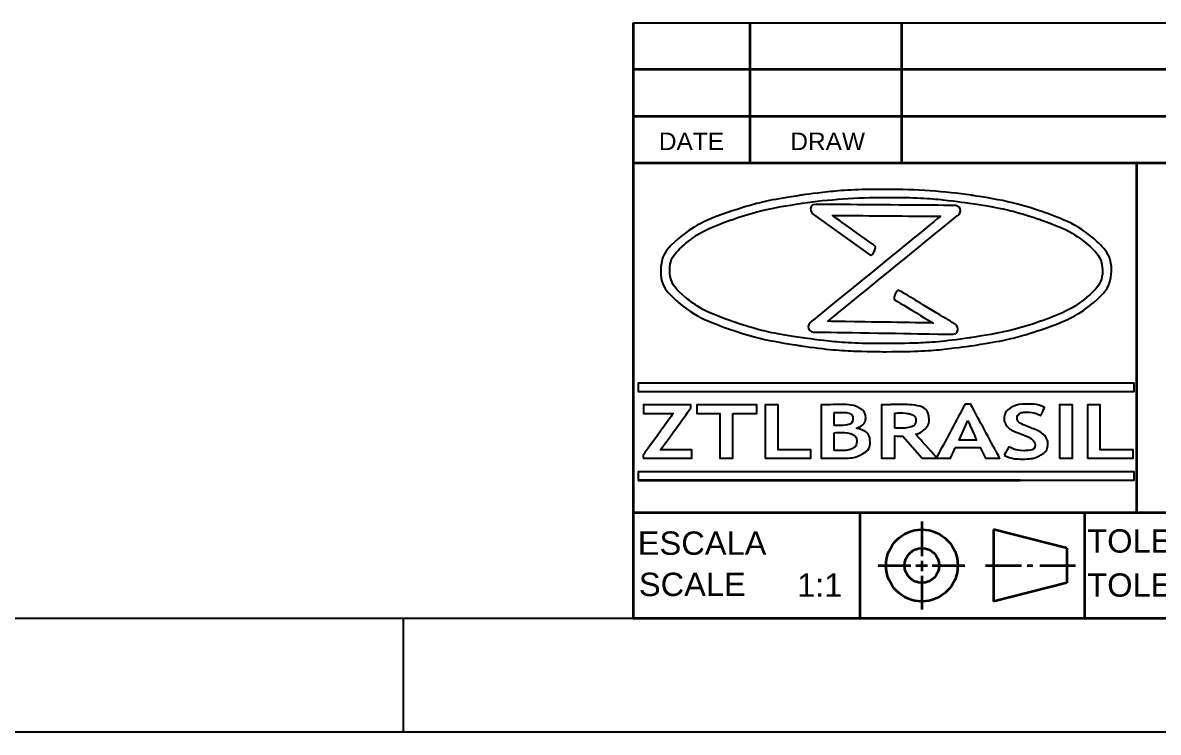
# Model space of a CAD drawing. Header units: millimetres. Extents: x 2471 to 2829, y 1129 to 1382.
# Drawn here: x 2621.3 to 2706.2, y 1128.7 to 1181.6 of the extents above; entities that cross this region are included whole.
import ezdxf

# ---------------------------------------------------------------- set-up
doc = ezdxf.new("R2010")
doc.units = ezdxf.units.MM
doc.linetypes.add('ACAD_ISO02W100', pattern=[15, 12, -3])
doc.linetypes.add('ACAD_ISO05W100', pattern=[33, 24, -3, 0, -3, 0, -3])
doc.layers.add('AM_8', color=40, linetype='ACAD_ISO02W100', lineweight=35)
doc.layers.add('AM_BOR', color=2, linetype='ACAD_ISO05W100', lineweight=35)
doc.layers.add('Camada 1', color=7, linetype='Continuous')
doc.styles.get("Standard").update_dxf_attribs({"font": 'arial.ttf'})

# ---------------------------------------------------------------- blocks, each defined once
blk = doc.blocks.new('A3 ZTL')
blk.add_line((19.569, 9.785), (401.174, 9.785))
at = {"layer": 'AM_BOR', "color": 135, "lineweight": 25}
blk.add_line((205.479, 9.785), (205.479, 0), dxfattribs=at)
at = {"layer": 'AM_BOR', "color": 135, "linetype": 'Continuous', "lineweight": 25}
blk.add_line((410.959, 0), (0, 0), dxfattribs=at)

msp = doc.modelspace()

# ---------------------------------------------------------------- linework, layer by layer
at = {"linetype": 'Continuous'}
msp.add_line((2666.932, 1181.625), (2820.263, 1181.625), dxfattribs=at)
at = {"layer": 'AM_8', "color": 0, "linetype": 'Continuous'}
for p, q in [((2666.932, 1181.625), (2666.932, 1137.193)), ((2675.644, 1181.625), (2675.644, 1171.17)), ((2686.969, 1181.625), (2686.969, 1171.17)), ((2777.79, 1178.14), (2666.932, 1178.14)), ((2666.932, 1174.655), (2777.79, 1174.655)), ((2666.932, 1171.17), (2759.279, 1171.17)), ((2704.521, 1171.17), (2704.521, 1145.034)), ((2667.313, 1147.483), (2695.853, 1147.483)), ((2759.279, 1145.034), (2666.932, 1145.034)), ((2705.579, 1145.034), (2666.932, 1145.034)), ((2683.863, 1145.034), (2683.863, 1137.193)), ((2700.64, 1145.034), (2700.64, 1137.193)), ((2688.505, 1144.406), (2688.505, 1141.82)), ((2699.336, 1142.406), (2693.855, 1143.796)), ((2693.855, 1143.796), (2693.855, 1138.432)), ((2699.336, 1142.406), (2699.336, 1139.821)), ((2685.229, 1141.114), (2687.689, 1141.114)), ((2688.062, 1141.114), (2688.927, 1141.114)), ((2688.505, 1141.461), (2688.505, 1140.689)), ((2689.26, 1141.114), (2691.704, 1141.114)), ((2693.258, 1141.114), (2695.952, 1141.114)), ((2696.367, 1141.114), (2696.801, 1141.114)), ((2697.303, 1141.114), (2699.971, 1141.114)), ((2688.505, 1140.343), (2688.505, 1137.822)), ((2699.336, 1139.821), (2693.855, 1138.432)), ((2666.932, 1137.193), (2820.263, 1137.193))]:
    msp.add_line(p, q, dxfattribs=at)
for radius in [2.682, 1.292]:
    msp.add_circle((2688.505, 1141.114), radius, dxfattribs=at)
at = {"layer": 'Camada 1'}
for points, knots in [([(2685.83, 1169.19), (2688.077, 1169.19), (2690.225, 1169.032), (2692.187, 1168.747), (2692.187, 1168.747), (2694.227, 1168.451), (2696.066, 1168.017), (2697.609, 1167.479), (2697.609, 1167.479), (2699.192, 1166.926), (2700.47, 1166.259), (2701.343, 1165.513), (2701.343, 1165.513), (2702.194, 1164.786), (2702.664, 1163.982), (2702.664, 1163.132), (2702.664, 1163.132), (2702.664, 1162.282), (2702.194, 1161.478), (2701.343, 1160.751), (2701.343, 1160.751), (2700.47, 1160.005), (2699.192, 1159.338), (2697.609, 1158.785), (2697.609, 1158.785), (2696.066, 1158.247), (2694.227, 1157.812), (2692.187, 1157.516), (2692.187, 1157.516), (2690.225, 1157.231), (2688.077, 1157.074), (2685.83, 1157.074), (2685.83, 1157.074), (2683.582, 1157.074), (2681.434, 1157.231), (2679.472, 1157.516), (2679.472, 1157.516), (2677.432, 1157.812), (2675.593, 1158.247), (2674.051, 1158.785), (2674.051, 1158.785), (2672.467, 1159.338), (2671.189, 1160.005), (2670.316, 1160.751), (2670.316, 1160.751), (2669.465, 1161.478), (2668.995, 1162.282), (2668.995, 1163.132), (2668.995, 1163.132), (2668.995, 1163.982), (2669.465, 1164.786), (2670.316, 1165.513), (2670.316, 1165.513), (2671.189, 1166.259), (2672.467, 1166.926), (2674.051, 1167.479), (2674.051, 1167.479), (2675.593, 1168.017), (2677.433, 1168.451), (2679.472, 1168.747), (2679.472, 1168.747), (2681.434, 1169.032), (2683.582, 1169.19), (2685.83, 1169.19)], [0, 0, 0, 0, 0.058824, 0.058824, 0.058824, 0.088235, 0.117647, 0.117647, 0.117647, 0.147059, 0.176471, 0.176471, 0.176471, 0.205882, 0.235294, 0.235294, 0.235294, 0.264706, 0.294118, 0.294118, 0.294118, 0.323529, 0.352941, 0.352941, 0.352941, 0.382353, 0.411765, 0.411765, 0.411765, 0.441176, 0.470588, 0.470588, 0.470588, 0.5, 0.529412, 0.529412, 0.529412, 0.558824, 0.588235, 0.588235, 0.588235, 0.617647, 0.647059, 0.647059, 0.647059, 0.676471, 0.705882, 0.705882, 0.705882, 0.735294, 0.764706, 0.764706, 0.764706, 0.794118, 0.823529, 0.823529, 0.823529, 0.852941, 0.882353, 0.882353, 0.882353, 0.941176, 1, 1, 1, 1]), ([(2685.83, 1168.592), (2683.621, 1168.592), (2681.515, 1168.438), (2679.593, 1168.16), (2679.593, 1168.16), (2677.597, 1167.871), (2675.8, 1167.448), (2674.297, 1166.923), (2674.297, 1166.923), (2672.834, 1166.413), (2671.655, 1165.81), (2670.852, 1165.147), (2670.852, 1165.147), (2670.09, 1164.518), (2669.669, 1163.837), (2669.669, 1163.132), (2669.669, 1163.132), (2669.669, 1162.427), (2670.09, 1161.746), (2670.852, 1161.117), (2670.852, 1161.117), (2671.655, 1160.454), (2672.834, 1159.851), (2674.297, 1159.341), (2674.297, 1159.341), (2675.8, 1158.816), (2677.596, 1158.393), (2679.593, 1158.104), (2679.593, 1158.104), (2681.514, 1157.825), (2683.621, 1157.672), (2685.83, 1157.672), (2685.83, 1157.672), (2688.038, 1157.672), (2690.145, 1157.825), (2692.066, 1158.104), (2692.066, 1158.104), (2694.063, 1158.393), (2695.86, 1158.816), (2697.363, 1159.341), (2697.363, 1159.341), (2698.826, 1159.851), (2700.004, 1160.454), (2700.807, 1161.117), (2700.807, 1161.117), (2701.569, 1161.746), (2701.99, 1162.427), (2701.99, 1163.132), (2701.99, 1163.132), (2701.99, 1163.837), (2701.569, 1164.518), (2700.807, 1165.147), (2700.807, 1165.147), (2700.004, 1165.81), (2698.826, 1166.413), (2697.363, 1166.923), (2697.363, 1166.923), (2695.86, 1167.448), (2694.063, 1167.871), (2692.066, 1168.16), (2692.066, 1168.16), (2690.145, 1168.438), (2688.038, 1168.592), (2685.83, 1168.592)], [0, 0, 0, 0, 0.058824, 0.058824, 0.058824, 0.088235, 0.117647, 0.117647, 0.117647, 0.147059, 0.176471, 0.176471, 0.176471, 0.205882, 0.235294, 0.235294, 0.235294, 0.264706, 0.294118, 0.294118, 0.294118, 0.323529, 0.352941, 0.352941, 0.352941, 0.382353, 0.411765, 0.411765, 0.411765, 0.441176, 0.470588, 0.470588, 0.470588, 0.5, 0.529412, 0.529412, 0.529412, 0.558824, 0.588235, 0.588235, 0.588235, 0.617647, 0.647059, 0.647059, 0.647059, 0.676471, 0.705882, 0.705882, 0.705882, 0.735294, 0.764706, 0.764706, 0.764706, 0.794118, 0.823529, 0.823529, 0.823529, 0.852941, 0.882353, 0.882353, 0.882353, 0.941176, 1, 1, 1, 1]), ([(2684.429, 1164.422), (2684.429, 1164.422), (2680.396, 1167.312), (2680.396, 1167.312), (2680.396, 1167.312), (2680.096, 1167.527), (2680.218, 1168.073), (2680.572, 1168.07), (2680.572, 1168.07), (2680.572, 1168.07), (2690.988, 1167.987), (2690.988, 1167.987), (2690.988, 1167.987), (2691.33, 1167.984), (2691.457, 1167.468), (2691.178, 1167.241), (2691.178, 1167.241), (2691.178, 1167.241), (2681.48, 1159.341), (2681.48, 1159.341), (2681.48, 1159.341), (2681.48, 1159.341), (2689.34, 1159.214), (2689.34, 1159.214), (2689.34, 1159.214), (2689.34, 1159.214), (2686.696, 1160.807), (2686.696, 1160.807), (2686.696, 1160.807), (2686.523, 1160.911), (2686.349, 1161.016), (2686.5, 1161.379), (2686.5, 1161.379), (2686.652, 1161.743), (2686.826, 1161.638), (2687, 1161.533), (2687, 1161.533), (2687, 1161.533), (2690.962, 1159.146), (2690.962, 1159.146), (2690.962, 1159.146), (2691.287, 1158.95), (2691.172, 1158.369), (2690.807, 1158.375), (2690.807, 1158.375), (2690.807, 1158.375), (2680.391, 1158.542), (2680.391, 1158.542), (2680.391, 1158.542), (2680.05, 1158.548), (2679.925, 1159.061), (2680.204, 1159.288), (2680.204, 1159.288), (2680.204, 1159.288), (2689.89, 1167.179), (2689.89, 1167.179), (2689.89, 1167.179), (2689.89, 1167.179), (2681.817, 1167.244), (2681.817, 1167.244), (2681.817, 1167.244), (2681.817, 1167.244), (2684.778, 1165.123), (2684.778, 1165.123), (2684.778, 1165.123), (2684.943, 1165.004), (2685.108, 1164.886), (2684.934, 1164.536), (2684.934, 1164.536), (2684.759, 1164.185), (2684.594, 1164.304), (2684.429, 1164.422)], [0, 0, 0, 0, 0.052632, 0.052632, 0.052632, 0.078947, 0.105263, 0.105263, 0.105263, 0.131579, 0.157895, 0.157895, 0.157895, 0.184211, 0.210526, 0.210526, 0.210526, 0.236842, 0.263158, 0.263158, 0.263158, 0.289474, 0.315789, 0.315789, 0.315789, 0.342105, 0.368421, 0.368421, 0.368421, 0.394737, 0.421053, 0.421053, 0.421053, 0.447368, 0.473684, 0.473684, 0.473684, 0.5, 0.526316, 0.526316, 0.526316, 0.552632, 0.578947, 0.578947, 0.578947, 0.605263, 0.631579, 0.631579, 0.631579, 0.657895, 0.684211, 0.684211, 0.684211, 0.710526, 0.736842, 0.736842, 0.736842, 0.763158, 0.789474, 0.789474, 0.789474, 0.815789, 0.842105, 0.842105, 0.842105, 0.868421, 0.894737, 0.894737, 0.894737, 0.947368, 1, 1, 1, 1]), ([(2667.385, 1154.736), (2667.385, 1154.736), (2704.274, 1154.736), (2704.274, 1154.736), (2704.274, 1154.736), (2704.274, 1154.736), (2704.346, 1154.736), (2704.346, 1154.736), (2704.346, 1154.736), (2704.346, 1154.736), (2704.346, 1154.664), (2704.346, 1154.664), (2704.346, 1154.664), (2704.346, 1154.664), (2704.346, 1154.184), (2704.346, 1154.184), (2704.346, 1154.184), (2704.346, 1154.184), (2704.346, 1154.112), (2704.346, 1154.112), (2704.346, 1154.112), (2704.346, 1154.112), (2704.274, 1154.112), (2704.274, 1154.112), (2704.274, 1154.112), (2704.274, 1154.112), (2667.385, 1154.112), (2667.385, 1154.112), (2667.385, 1154.112), (2667.385, 1154.112), (2667.313, 1154.112), (2667.313, 1154.112), (2667.313, 1154.112), (2667.313, 1154.112), (2667.313, 1154.184), (2667.313, 1154.184), (2667.313, 1154.184), (2667.313, 1154.184), (2667.313, 1154.664), (2667.313, 1154.664), (2667.313, 1154.664), (2667.313, 1154.664), (2667.313, 1154.736), (2667.313, 1154.736), (2667.313, 1154.736), (2667.313, 1154.736), (2667.385, 1154.736), (2667.385, 1154.736)], [0, 0, 0, 0, 0.076923, 0.076923, 0.076923, 0.115385, 0.153846, 0.153846, 0.153846, 0.192308, 0.230769, 0.230769, 0.230769, 0.269231, 0.307692, 0.307692, 0.307692, 0.346154, 0.384615, 0.384615, 0.384615, 0.423077, 0.461538, 0.461538, 0.461538, 0.5, 0.538462, 0.538462, 0.538462, 0.576923, 0.615385, 0.615385, 0.615385, 0.653846, 0.692308, 0.692308, 0.692308, 0.730769, 0.769231, 0.769231, 0.769231, 0.807692, 0.846154, 0.846154, 0.846154, 0.923077, 1, 1, 1, 1]), ([(2667.68, 1149.122), (2667.68, 1149.122), (2667.68, 1149.35), (2667.68, 1149.35), (2667.68, 1149.35), (2667.68, 1149.35), (2669.937, 1152.471), (2669.937, 1152.471), (2669.937, 1152.471), (2669.937, 1152.471), (2667.718, 1152.471), (2667.718, 1152.471), (2667.718, 1152.471), (2667.718, 1152.471), (2667.718, 1153.098), (2667.718, 1153.098), (2667.718, 1153.098), (2667.718, 1153.098), (2671.245, 1153.098), (2671.245, 1153.098), (2671.245, 1153.098), (2671.245, 1153.098), (2671.245, 1152.87), (2671.245, 1152.87), (2671.245, 1152.87), (2671.245, 1152.87), (2668.981, 1149.749), (2668.981, 1149.749), (2668.981, 1149.749), (2668.981, 1149.749), (2671.326, 1149.749), (2671.326, 1149.749), (2671.326, 1149.749), (2671.326, 1149.749), (2671.326, 1149.122), (2671.326, 1149.122), (2671.326, 1149.122), (2671.326, 1149.122), (2667.68, 1149.122), (2667.68, 1149.122)], [0, 0, 0, 0, 0.090909, 0.090909, 0.090909, 0.136364, 0.181818, 0.181818, 0.181818, 0.227273, 0.272727, 0.272727, 0.272727, 0.318182, 0.363636, 0.363636, 0.363636, 0.409091, 0.454545, 0.454545, 0.454545, 0.5, 0.545455, 0.545455, 0.545455, 0.590909, 0.636364, 0.636364, 0.636364, 0.681818, 0.727273, 0.727273, 0.727273, 0.772727, 0.818182, 0.818182, 0.818182, 0.909091, 1, 1, 1, 1]), ([(2674.376, 1152.471), (2674.376, 1152.471), (2674.376, 1149.122), (2674.376, 1149.122), (2674.376, 1149.122), (2674.376, 1149.122), (2673.416, 1149.122), (2673.416, 1149.122), (2673.416, 1149.122), (2673.416, 1149.122), (2673.416, 1152.471), (2673.416, 1152.471), (2673.416, 1152.471), (2673.416, 1152.471), (2671.695, 1152.471), (2671.695, 1152.471), (2671.695, 1152.471), (2671.695, 1152.471), (2671.695, 1153.098), (2671.695, 1153.098), (2671.695, 1153.098), (2671.695, 1153.098), (2676.174, 1153.098), (2676.174, 1153.098), (2676.174, 1153.098), (2676.174, 1153.098), (2676.174, 1152.471), (2676.174, 1152.471), (2676.174, 1152.471), (2676.174, 1152.471), (2674.376, 1152.471), (2674.376, 1152.471)], [0, 0, 0, 0, 0.111111, 0.111111, 0.111111, 0.166667, 0.222222, 0.222222, 0.222222, 0.277778, 0.333333, 0.333333, 0.333333, 0.388889, 0.444444, 0.444444, 0.444444, 0.5, 0.555556, 0.555556, 0.555556, 0.611111, 0.666667, 0.666667, 0.666667, 0.722222, 0.777778, 0.777778, 0.777778, 0.888889, 1, 1, 1, 1]), ([(2676.802, 1149.122), (2676.802, 1149.122), (2676.802, 1153.098), (2676.802, 1153.098), (2676.802, 1153.098), (2676.802, 1153.098), (2677.762, 1153.098), (2677.762, 1153.098), (2677.762, 1153.098), (2677.762, 1153.098), (2677.762, 1149.749), (2677.762, 1149.749), (2677.762, 1149.749), (2677.762, 1149.749), (2680.208, 1149.749), (2680.208, 1149.749), (2680.208, 1149.749), (2680.208, 1149.749), (2680.208, 1149.122), (2680.208, 1149.122), (2680.208, 1149.122), (2680.208, 1149.122), (2676.802, 1149.122), (2676.802, 1149.122)], [0, 0, 0, 0, 0.142857, 0.142857, 0.142857, 0.214286, 0.285714, 0.285714, 0.285714, 0.357143, 0.428571, 0.428571, 0.428571, 0.5, 0.571429, 0.571429, 0.571429, 0.642857, 0.714286, 0.714286, 0.714286, 0.857143, 1, 1, 1, 1]), ([(2682.637, 1149.122), (2682.637, 1149.122), (2680.982, 1149.122), (2680.982, 1149.122), (2680.982, 1149.122), (2680.982, 1149.122), (2680.982, 1153.095), (2680.982, 1153.095), (2680.982, 1153.095), (2681.712, 1153.12), (2682.222, 1153.133), (2682.515, 1153.133), (2682.515, 1153.133), (2683.077, 1153.133), (2683.516, 1153.045), (2683.832, 1152.868), (2683.832, 1152.868), (2684.149, 1152.692), (2684.306, 1152.44), (2684.306, 1152.113), (2684.306, 1152.113), (2684.306, 1151.798), (2684.079, 1151.549), (2683.627, 1151.367), (2683.627, 1151.367), (2684.299, 1151.194), (2684.635, 1150.84), (2684.635, 1150.302), (2684.635, 1150.302), (2684.635, 1149.941), (2684.449, 1149.654), (2684.078, 1149.441), (2684.078, 1149.441), (2683.706, 1149.229), (2683.226, 1149.122), (2682.637, 1149.122)], [0, 0, 0, 0, 0.1, 0.1, 0.1, 0.15, 0.2, 0.2, 0.2, 0.25, 0.3, 0.3, 0.3, 0.35, 0.4, 0.4, 0.4, 0.45, 0.5, 0.5, 0.5, 0.55, 0.6, 0.6, 0.6, 0.65, 0.7, 0.7, 0.7, 0.75, 0.8, 0.8, 0.8, 0.9, 1, 1, 1, 1]), ([(2688.534, 1149.122), (2688.534, 1149.122), (2687.091, 1150.764), (2687.091, 1150.764), (2687.091, 1150.764), (2686.946, 1150.766), (2686.743, 1150.772), (2686.481, 1150.783), (2686.481, 1150.783), (2686.481, 1150.783), (2686.481, 1149.122), (2686.481, 1149.122), (2686.481, 1149.122), (2686.481, 1149.122), (2685.484, 1149.122), (2685.484, 1149.122), (2685.484, 1149.122), (2685.484, 1149.122), (2685.484, 1153.098), (2685.484, 1153.098), (2685.484, 1153.098), (2685.538, 1153.098), (2685.746, 1153.105), (2686.109, 1153.118), (2686.109, 1153.118), (2686.471, 1153.132), (2686.762, 1153.139), (2686.984, 1153.139), (2686.984, 1153.139), (2688.358, 1153.139), (2689.045, 1152.748), (2689.045, 1151.966), (2689.045, 1151.966), (2689.045, 1151.731), (2688.949, 1151.517), (2688.76, 1151.323), (2688.76, 1151.323), (2688.571, 1151.13), (2688.331, 1150.993), (2688.044, 1150.914), (2688.044, 1150.914), (2688.044, 1150.914), (2689.642, 1149.122), (2689.642, 1149.122), (2689.642, 1149.122), (2689.642, 1149.122), (2688.534, 1149.122), (2688.534, 1149.122)], [0, 0, 0, 0, 0.076923, 0.076923, 0.076923, 0.115385, 0.153846, 0.153846, 0.153846, 0.192308, 0.230769, 0.230769, 0.230769, 0.269231, 0.307692, 0.307692, 0.307692, 0.346154, 0.384615, 0.384615, 0.384615, 0.423077, 0.461538, 0.461538, 0.461538, 0.5, 0.538462, 0.538462, 0.538462, 0.576923, 0.615385, 0.615385, 0.615385, 0.653846, 0.692308, 0.692308, 0.692308, 0.730769, 0.769231, 0.769231, 0.769231, 0.807692, 0.846154, 0.846154, 0.846154, 0.923077, 1, 1, 1, 1]), ([(2693.262, 1149.122), (2693.262, 1149.122), (2692.867, 1149.928), (2692.867, 1149.928), (2692.867, 1149.928), (2692.867, 1149.928), (2691.013, 1149.928), (2691.013, 1149.928), (2691.013, 1149.928), (2691.013, 1149.928), (2690.636, 1149.122), (2690.636, 1149.122), (2690.636, 1149.122), (2690.636, 1149.122), (2689.569, 1149.122), (2689.569, 1149.122), (2689.569, 1149.122), (2689.569, 1149.122), (2691.726, 1153.153), (2691.726, 1153.153), (2691.726, 1153.153), (2691.726, 1153.153), (2692.147, 1153.153), (2692.147, 1153.153), (2692.147, 1153.153), (2692.147, 1153.153), (2694.322, 1149.122), (2694.322, 1149.122), (2694.322, 1149.122), (2694.322, 1149.122), (2693.262, 1149.122), (2693.262, 1149.122)], [0, 0, 0, 0, 0.111111, 0.111111, 0.111111, 0.166667, 0.222222, 0.222222, 0.222222, 0.277778, 0.333333, 0.333333, 0.333333, 0.388889, 0.444444, 0.444444, 0.444444, 0.5, 0.555556, 0.555556, 0.555556, 0.611111, 0.666667, 0.666667, 0.666667, 0.722222, 0.777778, 0.777778, 0.777778, 0.888889, 1, 1, 1, 1]), ([(2694.636, 1149.342), (2694.636, 1149.342), (2694.991, 1149.975), (2694.991, 1149.975), (2694.991, 1149.975), (2695.369, 1149.779), (2695.742, 1149.682), (2696.109, 1149.682), (2696.109, 1149.682), (2696.674, 1149.682), (2696.955, 1149.826), (2696.955, 1150.115), (2696.955, 1150.115), (2696.955, 1150.251), (2696.888, 1150.38), (2696.756, 1150.503), (2696.756, 1150.503), (2696.624, 1150.627), (2696.349, 1150.765), (2695.934, 1150.918), (2695.934, 1150.918), (2695.519, 1151.07), (2695.239, 1151.196), (2695.096, 1151.295), (2695.096, 1151.295), (2694.952, 1151.394), (2694.841, 1151.51), (2694.763, 1151.647), (2694.763, 1151.647), (2694.686, 1151.782), (2694.647, 1151.932), (2694.647, 1152.097), (2694.647, 1152.097), (2694.647, 1152.404), (2694.801, 1152.659), (2695.107, 1152.862), (2695.107, 1152.862), (2695.413, 1153.065), (2695.807, 1153.166), (2696.287, 1153.166), (2696.287, 1153.166), (2696.912, 1153.166), (2697.371, 1153.08), (2697.665, 1152.908), (2697.665, 1152.908), (2697.665, 1152.908), (2697.372, 1152.301), (2697.372, 1152.301), (2697.372, 1152.301), (2697.036, 1152.477), (2696.679, 1152.566), (2696.306, 1152.566), (2696.306, 1152.566), (2696.084, 1152.566), (2695.913, 1152.523), (2695.79, 1152.438), (2695.79, 1152.438), (2695.668, 1152.351), (2695.608, 1152.239), (2695.608, 1152.102), (2695.608, 1152.102), (2695.608, 1151.874), (2695.95, 1151.637), (2696.637, 1151.391), (2696.637, 1151.391), (2696.999, 1151.261), (2697.26, 1151.141), (2697.42, 1151.031), (2697.42, 1151.031), (2697.58, 1150.922), (2697.703, 1150.794), (2697.786, 1150.649), (2697.786, 1150.649), (2697.87, 1150.503), (2697.912, 1150.34), (2697.912, 1150.162), (2697.912, 1150.162), (2697.912, 1149.839), (2697.739, 1149.574), (2697.393, 1149.367), (2697.393, 1149.367), (2697.047, 1149.158), (2696.583, 1149.055), (2696.002, 1149.055), (2696.002, 1149.055), (2695.498, 1149.055), (2695.043, 1149.15), (2694.636, 1149.342)], [0, 0, 0, 0, 0.043478, 0.043478, 0.043478, 0.065217, 0.086957, 0.086957, 0.086957, 0.108696, 0.130435, 0.130435, 0.130435, 0.152174, 0.173913, 0.173913, 0.173913, 0.195652, 0.217391, 0.217391, 0.217391, 0.23913, 0.26087, 0.26087, 0.26087, 0.282609, 0.304348, 0.304348, 0.304348, 0.326087, 0.347826, 0.347826, 0.347826, 0.369565, 0.391304, 0.391304, 0.391304, 0.413043, 0.434783, 0.434783, 0.434783, 0.456522, 0.478261, 0.478261, 0.478261, 0.5, 0.521739, 0.521739, 0.521739, 0.543478, 0.565217, 0.565217, 0.565217, 0.586957, 0.608696, 0.608696, 0.608696, 0.630435, 0.652174, 0.652174, 0.652174, 0.673913, 0.695652, 0.695652, 0.695652, 0.717391, 0.73913, 0.73913, 0.73913, 0.76087, 0.782609, 0.782609, 0.782609, 0.804348, 0.826087, 0.826087, 0.826087, 0.847826, 0.869565, 0.869565, 0.869565, 0.891304, 0.913043, 0.913043, 0.913043, 0.956522, 1, 1, 1, 1]), ([(2698.779, 1149.122), (2698.779, 1149.122), (2698.779, 1153.098), (2698.779, 1153.098), (2698.779, 1153.098), (2698.779, 1153.098), (2699.74, 1153.098), (2699.74, 1153.098), (2699.74, 1153.098), (2699.74, 1153.098), (2699.74, 1149.122), (2699.74, 1149.122), (2699.74, 1149.122), (2699.74, 1149.122), (2698.779, 1149.122), (2698.779, 1149.122)], [0, 0, 0, 0, 0.2, 0.2, 0.2, 0.3, 0.4, 0.4, 0.4, 0.5, 0.6, 0.6, 0.6, 0.8, 1, 1, 1, 1]), ([(2700.866, 1149.122), (2700.866, 1149.122), (2700.866, 1153.098), (2700.866, 1153.098), (2700.866, 1153.098), (2700.866, 1153.098), (2701.826, 1153.098), (2701.826, 1153.098), (2701.826, 1153.098), (2701.826, 1153.098), (2701.826, 1149.749), (2701.826, 1149.749), (2701.826, 1149.749), (2701.826, 1149.749), (2704.272, 1149.749), (2704.272, 1149.749), (2704.272, 1149.749), (2704.272, 1149.749), (2704.272, 1149.122), (2704.272, 1149.122), (2704.272, 1149.122), (2704.272, 1149.122), (2700.866, 1149.122), (2700.866, 1149.122)], [0, 0, 0, 0, 0.142857, 0.142857, 0.142857, 0.214286, 0.285714, 0.285714, 0.285714, 0.357143, 0.428571, 0.428571, 0.428571, 0.5, 0.571429, 0.571429, 0.571429, 0.642857, 0.714286, 0.714286, 0.714286, 0.857143, 1, 1, 1, 1]), ([(2681.943, 1152.531), (2681.943, 1152.531), (2681.943, 1151.578), (2681.943, 1151.578), (2681.943, 1151.578), (2682.09, 1151.572), (2682.245, 1151.568), (2682.408, 1151.568), (2682.408, 1151.568), (2683.033, 1151.568), (2683.346, 1151.74), (2683.346, 1152.086), (2683.346, 1152.086), (2683.346, 1152.391), (2683.062, 1152.544), (2682.494, 1152.544), (2682.494, 1152.544), (2682.343, 1152.544), (2682.159, 1152.54), (2681.943, 1152.531)], [0, 0, 0, 0, 0.166667, 0.166667, 0.166667, 0.25, 0.333333, 0.333333, 0.333333, 0.416667, 0.5, 0.5, 0.5, 0.583333, 0.666667, 0.666667, 0.666667, 0.833333, 1, 1, 1, 1]), ([(2686.481, 1152.485), (2686.481, 1152.485), (2686.481, 1151.381), (2686.481, 1151.381), (2686.481, 1151.381), (2686.658, 1151.37), (2686.795, 1151.364), (2686.888, 1151.364), (2686.888, 1151.364), (2687.289, 1151.364), (2687.582, 1151.406), (2687.768, 1151.489), (2687.768, 1151.489), (2687.954, 1151.572), (2688.048, 1151.734), (2688.048, 1151.974), (2688.048, 1151.974), (2688.048, 1152.17), (2687.948, 1152.307), (2687.748, 1152.384), (2687.748, 1152.384), (2687.548, 1152.462), (2687.234, 1152.501), (2686.806, 1152.501), (2686.806, 1152.501), (2686.703, 1152.501), (2686.594, 1152.496), (2686.481, 1152.485)], [0, 0, 0, 0, 0.125, 0.125, 0.125, 0.1875, 0.25, 0.25, 0.25, 0.3125, 0.375, 0.375, 0.375, 0.4375, 0.5, 0.5, 0.5, 0.5625, 0.625, 0.625, 0.625, 0.6875, 0.75, 0.75, 0.75, 0.875, 1, 1, 1, 1]), ([(2691.937, 1151.937), (2691.937, 1151.937), (2691.286, 1150.468), (2691.286, 1150.468), (2691.286, 1150.468), (2691.286, 1150.468), (2692.586, 1150.468), (2692.586, 1150.468), (2692.586, 1150.468), (2692.586, 1150.468), (2691.937, 1151.937), (2691.937, 1151.937)], [0, 0, 0, 0, 0.25, 0.25, 0.25, 0.375, 0.5, 0.5, 0.5, 0.75, 1, 1, 1, 1]), ([(2681.943, 1151.028), (2681.943, 1151.028), (2681.943, 1149.714), (2681.943, 1149.714), (2681.943, 1149.714), (2682.137, 1149.701), (2682.294, 1149.695), (2682.415, 1149.695), (2682.415, 1149.695), (2682.844, 1149.695), (2683.155, 1149.748), (2683.348, 1149.855), (2683.348, 1149.855), (2683.541, 1149.962), (2683.638, 1150.139), (2683.638, 1150.387), (2683.638, 1150.387), (2683.638, 1150.613), (2683.549, 1150.778), (2683.368, 1150.88), (2683.368, 1150.88), (2683.188, 1150.984), (2682.874, 1151.035), (2682.427, 1151.035), (2682.427, 1151.035), (2682.333, 1151.035), (2682.172, 1151.033), (2681.943, 1151.028)], [0, 0, 0, 0, 0.125, 0.125, 0.125, 0.1875, 0.25, 0.25, 0.25, 0.3125, 0.375, 0.375, 0.375, 0.4375, 0.5, 0.5, 0.5, 0.5625, 0.625, 0.625, 0.625, 0.6875, 0.75, 0.75, 0.75, 0.875, 1, 1, 1, 1]), ([(2667.385, 1148.108), (2667.385, 1148.108), (2704.274, 1148.108), (2704.274, 1148.108), (2704.274, 1148.108), (2704.274, 1148.108), (2704.346, 1148.108), (2704.346, 1148.108), (2704.346, 1148.108), (2704.346, 1148.108), (2704.346, 1148.036), (2704.346, 1148.036), (2704.346, 1148.036), (2704.346, 1148.036), (2704.346, 1147.556), (2704.346, 1147.556), (2704.346, 1147.556), (2704.346, 1147.556), (2704.346, 1147.483), (2704.346, 1147.483), (2704.346, 1147.483), (2704.346, 1147.483), (2704.274, 1147.483), (2704.274, 1147.483), (2704.274, 1147.483), (2704.274, 1147.483), (2667.385, 1147.483), (2667.385, 1147.483), (2667.385, 1147.483), (2667.385, 1147.483), (2667.313, 1147.483), (2667.313, 1147.483), (2667.313, 1147.483), (2667.313, 1147.483), (2667.313, 1147.556), (2667.313, 1147.556), (2667.313, 1147.556), (2667.313, 1147.556), (2667.313, 1148.036), (2667.313, 1148.036), (2667.313, 1148.036), (2667.313, 1148.036), (2667.313, 1148.108), (2667.313, 1148.108), (2667.313, 1148.108), (2667.313, 1148.108), (2667.385, 1148.108), (2667.385, 1148.108)], [0, 0, 0, 0, 0.076923, 0.076923, 0.076923, 0.115385, 0.153846, 0.153846, 0.153846, 0.192308, 0.230769, 0.230769, 0.230769, 0.269231, 0.307692, 0.307692, 0.307692, 0.346154, 0.384615, 0.384615, 0.384615, 0.423077, 0.461538, 0.461538, 0.461538, 0.5, 0.538462, 0.538462, 0.538462, 0.576923, 0.615385, 0.615385, 0.615385, 0.653846, 0.692308, 0.692308, 0.692308, 0.730769, 0.769231, 0.769231, 0.769231, 0.807692, 0.846154, 0.846154, 0.846154, 0.923077, 1, 1, 1, 1])]:
    msp.add_open_spline(points, degree=3, knots=knots, dxfattribs=at)

# ---------------------------------------------------------------- block references
at = {"linetype": 'ByBlock', "lineweight": 0, "xscale": 0.8712000000000002, "yscale": 0.8712000000000002, "zscale": 0.8712000000000002}
msp.add_blockref('A3 ZTL', (2470.76, 1128.669), dxfattribs=at)

# ---------------------------------------------------------------- texts
at = {"layer": 'AM_8', "color": 0, "linetype": 'Continuous'}
for s, height, p in [('DATE', 1.3068, (2668.861, 1172.119)), ('DRAW', 1.3068, (2678.679, 1172.119)), ('TOLERÂNCIAS NÃO INDICADAS CONF. DIN-7168:', 1.7424, (2700.856, 1142.076)), ('ESCALA', 1.7424, (2667.287, 1141.913)), ('SCALE', 1.7424, (2667.368, 1138.835)), ('1:1', 1.7424, (2679.181, 1138.787)), ('TOLERANCES NOT INDICATED AS DIN-7168: HIGH', 1.7424, (2700.856, 1138.787))]:
    msp.add_text(s, height=height, dxfattribs=at).set_placement(p)

doc.saveas('drawing.dxf')
